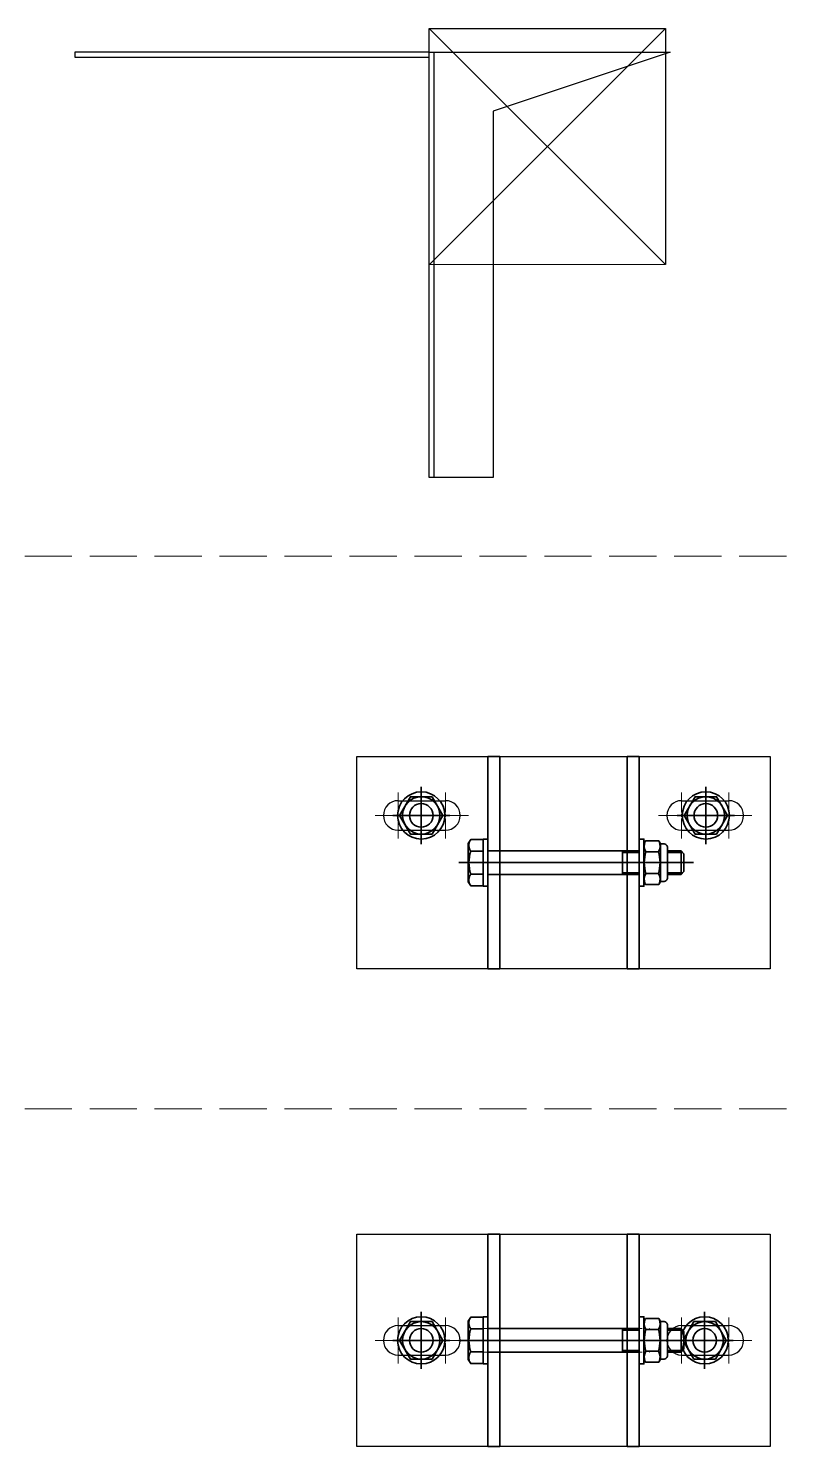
# Model space of a CAD drawing. Header units: millimetres. Extents: x -29692 to 34729, y -8412 to 43293.
# Drawn here: x -10008 to -9688, y 1209 to 1810 of the extents above; entities that cross this region are included whole.
import ezdxf

# ---------------------------------------------------------------- set-up
doc = ezdxf.new("R2010")
doc.units = ezdxf.units.MM
doc.linetypes.add('ACAD_ISO10W100', pattern=[18, 12, -3, 0, -3])
doc.linetypes.add('JIS_02_4.0', pattern=[5.5, 4, -1.5])
doc.layers.add('_0_001_Профили', color=150, linetype='Continuous', lineweight=35)
doc.layers.add('_0_003_Размеры', color=132, linetype='Continuous', lineweight=0)
doc.layers.add('_0_007_Кронштейны_01', color=30, linetype='Continuous')
doc.layers.add('_0_023 _Линия_04', color=96, linetype='JIS_02_4.0', lineweight=9, plot=False)
doc.linetypes.add('PSK_Weld_09', pattern='A,1.499999,1e-06,[130,ltypeshp.shx,S=0.75,R=0,X=0,Y=0.75],0', length=1.5)

# ---------------------------------------------------------------- blocks, each defined once
blk = doc.blocks.new('*U199')
at = {"layer": '_0_007_Кронштейны_01', "color": 0, "linetype": 'ACAD_ISO10W100', "lineweight": 5, "transparency": 16777216}
for p, q in [((0, 1.25), (0, 9.75)), ((-9.75, 0), (-1.25, 0)), ((1.25, 0), (9.75, 0)), ((0, -9.75), (0, -1.25))]:
    blk.add_line(p, q, dxfattribs=at)
at = {"layer": '_0_007_Кронштейны_01', "color": 0, "linetype": 'Continuous', "lineweight": 5, "transparency": 16777216}
for p, q in [((-0.625, 0), (0.625, 0)), ((0, -0.625), (0, 0.625))]:
    blk.add_line(p, q, dxfattribs=at)
blk = doc.blocks.new('*U200')
at = {"layer": '_0_007_Кронштейны_01', "color": 0, "linetype": 'ACAD_ISO10W100', "lineweight": 5, "transparency": 16777216}
for p, q in [((0, 1.25), (0, 9.75)), ((-9.75, 0), (-1.25, 0)), ((1.25, 0), (9.75, 0)), ((0, -9.75), (0, -1.25))]:
    blk.add_line(p, q, dxfattribs=at)
at = {"layer": '_0_007_Кронштейны_01', "color": 0, "linetype": 'Continuous', "lineweight": 5, "transparency": 16777216}
for p, q in [((-0.625, 0), (0.625, 0)), ((0, -0.625), (0, 0.625))]:
    blk.add_line(p, q, dxfattribs=at)
blk = doc.blocks.new('*U201')
at = {"layer": '_0_007_Кронштейны_01', "color": 0, "linetype": 'ACAD_ISO10W100', "lineweight": 5, "transparency": 16777216}
for p, q in [((0, 1.25), (0, 9.75)), ((-9.75, 0), (-1.25, 0)), ((1.25, 0), (9.75, 0)), ((0, -9.75), (0, -1.25))]:
    blk.add_line(p, q, dxfattribs=at)
at = {"layer": '_0_007_Кронштейны_01', "color": 0, "linetype": 'Continuous', "lineweight": 5, "transparency": 16777216}
for p, q in [((-0.625, 0), (0.625, 0)), ((0, -0.625), (0, 0.625))]:
    blk.add_line(p, q, dxfattribs=at)
blk = doc.blocks.new('*U202')
at = {"layer": '_0_007_Кронштейны_01', "color": 0, "linetype": 'ACAD_ISO10W100', "lineweight": 5, "transparency": 16777216}
for p, q in [((0, 1.25), (0, 9.75)), ((-9.75, 0), (-1.25, 0)), ((1.25, 0), (9.75, 0)), ((0, -9.75), (0, -1.25))]:
    blk.add_line(p, q, dxfattribs=at)
at = {"layer": '_0_007_Кронштейны_01', "color": 0, "linetype": 'Continuous', "lineweight": 5, "transparency": 16777216}
for p, q in [((-0.625, 0), (0.625, 0)), ((0, -0.625), (0, 0.625))]:
    blk.add_line(p, q, dxfattribs=at)
blk = doc.blocks.new('800002128_135мм_Ф1')
at = {"layer": '_0_007_Кронштейны_01'}
for p, q in [((17.5, 51.25), (37.5, 51.25)), ((137.5, 51.25), (157.5, 51.25)), ((17.5, 38.75), (37.5, 38.75)), ((137.5, 38.75), (157.5, 38.75))]:
    blk.add_line(p, q, dxfattribs=at)
at = {"layer": '_0_007_Кронштейны_01', "color": 110, "linetype": 'ACAD_ISO10W100', "lineweight": 5}
for p, q in [((49.82, 50), (66.57, 49.99)), ((108.82, 50), (125.57, 49.99)), ((49.82, 40), (66.57, 39.99)), ((108.82, 40), (125.57, 39.99))]:
    blk.add_line(p, q, dxfattribs=at)
at = {"layer": '_0_007_Кронштейны_01', "lineweight": 25, "ltscale": 5}
for points in [[(0, 90), (175, 90), (175, 0), (0, 0)], [(55.5, 0), (60.5, 0), (60.5, 90), (55.5, 90)], [(114.5, 0), (119.5, 0), (119.5, 90), (114.5, 90)]]:
    blk.add_lwpolyline(points, close=True, dxfattribs=at)
at = {"layer": '_0_007_Кронштейны_01', "linetype": 'PSK_Weld_09'}
for points in [[(55.5, 0), (55.5, 90)], [(60.5, 90), (60.5, 0)], [(114.5, 0), (114.5, 90)], [(119.5, 90), (119.5, 0)]]:
    blk.add_lwpolyline(points, dxfattribs=at)
at = {"layer": '_0_007_Кронштейны_01'}
for centre, start, end in [((17.5, 45), 90, 270), ((37.5, 45), 270, 90), ((137.5, 45), 90, 270), ((157.5, 45), 270, 90)]:
    blk.add_arc(centre, 6.25, start, end, dxfattribs=at)
at = {"layer": '_0_007_Кронштейны_01', "color": 110, "linetype": 'ACAD_ISO10W100', "lineweight": 5}
for name, p in [('*U202', (17.5, 45)), ('*U201', (37.5, 45)), ('*U200', (137.5, 45)), ('*U199', (157.5, 45))]:
    blk.add_blockref(name, p, dxfattribs=at)
blk = doc.blocks.new('*U207')
at = {"layer": '_0_007_Кронштейны_01', "color": 0, "linetype": 'ACAD_ISO10W100', "lineweight": 5, "transparency": 16777216}
for p, q in [((0, 1.25), (0, 9.75)), ((-9.75, 0), (-1.25, 0)), ((1.25, 0), (9.75, 0)), ((0, -9.75), (0, -1.25))]:
    blk.add_line(p, q, dxfattribs=at)
at = {"layer": '_0_007_Кронштейны_01', "color": 0, "linetype": 'Continuous', "lineweight": 5, "transparency": 16777216}
for p, q in [((-0.625, 0), (0.625, 0)), ((0, -0.625), (0, 0.625))]:
    blk.add_line(p, q, dxfattribs=at)
blk = doc.blocks.new('*U208')
at = {"layer": '_0_007_Кронштейны_01', "color": 0, "linetype": 'ACAD_ISO10W100', "lineweight": 5, "transparency": 16777216}
for p, q in [((0, 1.25), (0, 9.75)), ((-9.75, 0), (-1.25, 0)), ((1.25, 0), (9.75, 0)), ((0, -9.75), (0, -1.25))]:
    blk.add_line(p, q, dxfattribs=at)
at = {"layer": '_0_007_Кронштейны_01', "color": 0, "linetype": 'Continuous', "lineweight": 5, "transparency": 16777216}
for p, q in [((-0.625, 0), (0.625, 0)), ((0, -0.625), (0, 0.625))]:
    blk.add_line(p, q, dxfattribs=at)
blk = doc.blocks.new('*U209')
at = {"layer": '_0_007_Кронштейны_01', "color": 0, "linetype": 'ACAD_ISO10W100', "lineweight": 5, "transparency": 16777216}
for p, q in [((0, 1.25), (0, 9.75)), ((-9.75, 0), (-1.25, 0)), ((1.25, 0), (9.75, 0)), ((0, -9.75), (0, -1.25))]:
    blk.add_line(p, q, dxfattribs=at)
at = {"layer": '_0_007_Кронштейны_01', "color": 0, "linetype": 'Continuous', "lineweight": 5, "transparency": 16777216}
for p, q in [((-0.625, 0), (0.625, 0)), ((0, -0.625), (0, 0.625))]:
    blk.add_line(p, q, dxfattribs=at)
blk = doc.blocks.new('*U210')
at = {"layer": '_0_007_Кронштейны_01', "color": 0, "linetype": 'ACAD_ISO10W100', "lineweight": 5, "transparency": 16777216}
for p, q in [((0, 1.25), (0, 9.75)), ((-9.75, 0), (-1.25, 0)), ((1.25, 0), (9.75, 0)), ((0, -9.75), (0, -1.25))]:
    blk.add_line(p, q, dxfattribs=at)
at = {"layer": '_0_007_Кронштейны_01', "color": 0, "linetype": 'Continuous', "lineweight": 5, "transparency": 16777216}
for p, q in [((-0.625, 0), (0.625, 0)), ((0, -0.625), (0, 0.625))]:
    blk.add_line(p, q, dxfattribs=at)
blk = doc.blocks.new('800021274_135мм_Ф1')
at = {"layer": '_0_007_Кронштейны_01'}
for p, q in [((17.5, 71.25), (37.5, 71.25)), ((137.5, 71.25), (157.5, 71.25)), ((17.5, 58.75), (37.5, 58.75)), ((137.5, 58.75), (157.5, 58.75))]:
    blk.add_line(p, q, dxfattribs=at)
at = {"layer": '_0_007_Кронштейны_01', "color": 110, "linetype": 'ACAD_ISO10W100', "lineweight": 5}
for p, q in [((49.82, 45), (66.57, 44.99)), ((108.82, 45), (125.57, 44.99))]:
    blk.add_line(p, q, dxfattribs=at)
at = {"layer": '_0_007_Кронштейны_01', "lineweight": 25, "ltscale": 5}
for points in [[(0, 90), (175, 90), (175, 0), (0, 0)], [(55.5, 0), (60.5, 0), (60.5, 90), (55.5, 90)], [(114.5, 0), (119.5, 0), (119.5, 90), (114.5, 90)]]:
    blk.add_lwpolyline(points, close=True, dxfattribs=at)
at = {"layer": '_0_007_Кронштейны_01', "linetype": 'PSK_Weld_09'}
for points in [[(55.5, 0), (55.5, 90)], [(60.5, 90), (60.5, 0)], [(114.5, 0), (114.5, 90)], [(119.5, 90), (119.5, 0)]]:
    blk.add_lwpolyline(points, dxfattribs=at)
at = {"layer": '_0_007_Кронштейны_01'}
for centre, start, end in [((17.5, 65), 90, 270), ((37.5, 65), 270, 90), ((137.5, 65), 90, 270), ((157.5, 65), 270, 90)]:
    blk.add_arc(centre, 6.25, start, end, dxfattribs=at)
at = {"layer": '_0_007_Кронштейны_01', "color": 110, "linetype": 'ACAD_ISO10W100', "lineweight": 5}
for name, p in [('*U207', (17.5, 65)), ('*U208', (37.5, 65)), ('*U209', (137.5, 65)), ('*U210', (157.5, 65))]:
    blk.add_blockref(name, p, dxfattribs=at)
blk = doc.blocks.new('A$Ca4a08c2b')
at = {"layer": '_0_007_Кронштейны_01'}
for p, q in [((0, 180), (0, 0)), ((27, 180), (0, 180)), ((2, 0), (2, 180)), ((27, 25), (27, 180)), ((102, 0), (27, 25)), ((0, 0), (2, 0)), ((2, 0), (102, 0))]:
    blk.add_line(p, q, dxfattribs=at)
blk = doc.blocks.new('127182_Б1')
at = {"layer": '_0_007_Кронштейны_01'}
for p, q in [((0, 0), (-150, 0)), ((-150, 0), (-150, -2)), ((-150, -2), (0, -2))]:
    blk.add_line(p, q, dxfattribs=at)
blk.add_lwpolyline([(0, 10), (100, 10.13), (100, -89.87), (0, -90)], close=True, dxfattribs=at)
for points in [[(0, -90), (100, 10.13)], [(0, 10), (100, -89.87)]]:
    blk.add_lwpolyline(points, dxfattribs=at)
at = {"layer": '_0_007_Кронштейны_01', "xscale": -1, "rotation": 180}
blk.add_blockref('A$Ca4a08c2b', (0, 0), dxfattribs=at)
blk = doc.blocks.new('*U1013')
at = {"color": 0, "linetype": 'ByBlock', "lineweight": -2}
for p, q in [((0, 12.1), (0, -12.1)), ((12.1, 0), (-12.1, 0))]:
    blk.add_line(p, q, dxfattribs=at)
blk.add_lwpolyline([(4.57, -7.92), (9.14, 0), (4.57, 7.92), (-4.57, 7.92), (-9.14, 0), (-4.57, -7.92)], close=True, dxfattribs=at)
for radius in [10, 7.92, 5]:
    blk.add_circle((0, 0), radius, dxfattribs=at)
blk = doc.blocks.new('*U1141')
at = {"color": 0, "linetype": 'ByBlock', "lineweight": -2}
for p, q in [((-12.4, 0), (87, 0)), ((66.86, 4.6), (72.2, 4.6)), ((66.86, -4.6), (72.2, -4.6))]:
    blk.add_line(p, q, dxfattribs=at)
at = {"color": 0, "linetype": 'ByBlock', "lineweight": -2, "ltscale": 16}
for p, q in [((-2, 4.9), (-7.3, 4.9)), ((0, 5), (64, 5)), ((57, 5), (57, -5)), ((57, 4.32), (64, 4.32)), ((76, 5), (81.75, 5)), ((76, 4.32), (82.43, 4.32)), ((81.75, 5), (83, 3.75)), ((81.75, 5), (81.75, -5)), ((83, 3.75), (83, -3.75)), ((-2, -4.9), (-7.3, -4.9)), ((0, -5), (64, -5)), ((57, -4.32), (64, -4.32)), ((76, -4.32), (82.43, -4.32)), ((81.75, -5), (76, -5)), ((83, -3.75), (81.75, -5))]:
    blk.add_line(p, q, dxfattribs=at)
for points in [[(-8.4, -8.09), (-8.4, 8.09), (-7.3, 9.8), (-2, 9.8), (-2, -9.8), (-7.3, -9.8)], [(-2, -10), (0, -10), (0, 10), (-2, 10)], [(64, -10), (66, -10), (66, 10), (64, 10)]]:
    blk.add_lwpolyline(points, close=True, dxfattribs=at)
at = {"color": 0, "linetype": 'ByBlock', "lineweight": -2}
blk.add_lwpolyline([(73.07, -8), (72.35, -9.25), (66.72, -9.25), (66, -8), (66, 8), (66.72, 9.25), (72.35, 9.25), (73.07, 8)], close=True, dxfattribs=at)
for points in [[(66.58, 8.95, 0.235185), (66.86, 4.6, 0.142632), (66.86, -4.6, 0.235185), (66.58, -8.95)], [(72.49, -8.95, 0.235185), (72.2, -4.6, 0.142632), (72.2, 4.6, 0.235185), (72.49, 8.95)]]:
    blk.add_lwpolyline(points, format="xyb", dxfattribs=at)
blk.add_lwpolyline([(74.33, -8, 0.414214), (76, -6.33), (76, 6.33, 0.414214), (74.33, 8), (73.07, 8), (73.07, -8)], format="xyb", close=True, dxfattribs=at)
at = {"color": 0, "linetype": 'ByBlock', "lineweight": -2, "ltscale": 16}
for centre, radius, start, end in [((-3.79, 7.35), 4.28, 150.75967, 214.99661), ((7.81, 0), 15.88, 162.03171, 197.96829), ((-3.79, -7.35), 4.28, 145.00339, 209.24033)]:
    blk.add_arc(centre, radius, start, end, dxfattribs=at)

msp = doc.modelspace()

# ---------------------------------------------------------------- linework, layer by layer
at = {"layer": '_0_023 _Линия_04', "ltscale": 5, "transparency": 33554687}
for p, q in [((-11384.319, 1586.373), (-8884.319, 1586.373)), ((-11384.319, 1352.249), (-8884.319, 1352.249))]:
    msp.add_line(p, q, dxfattribs=at)

# ---------------------------------------------------------------- block references
at = {"layer": '_0_001_Профили', "color": 110, "extrusion": (0, 0, -1), "xscale": -1, "zscale": -1}
for p in [(9841.439, 1476.561), (9720.939, 1476.561), (9841.439, 1254.273), (9721.439, 1254.273)]:
    msp.add_blockref('*U1013', p, dxfattribs=at)
at = {"layer": '_0_001_Профили', "transparency": 33554687}
for p in [(-9813.189, 1456.559), (-9813.189, 1254.273)]:
    msp.add_blockref('*U1141', p, dxfattribs=at)
at = {"layer": '_0_003_Размеры'}
msp.add_blockref('127182_Б1', (-9838.054, 1799.72), dxfattribs=at)
at = {"layer": '_0_007_Кронштейны_01'}
for name, p in [('800021274_135мм_Ф1', (-9868.689, 1411.561)), ('800002128_135мм_Ф1', (-9868.689, 1209.273))]:
    msp.add_blockref(name, p, dxfattribs=at)

doc.saveas('drawing.dxf')
